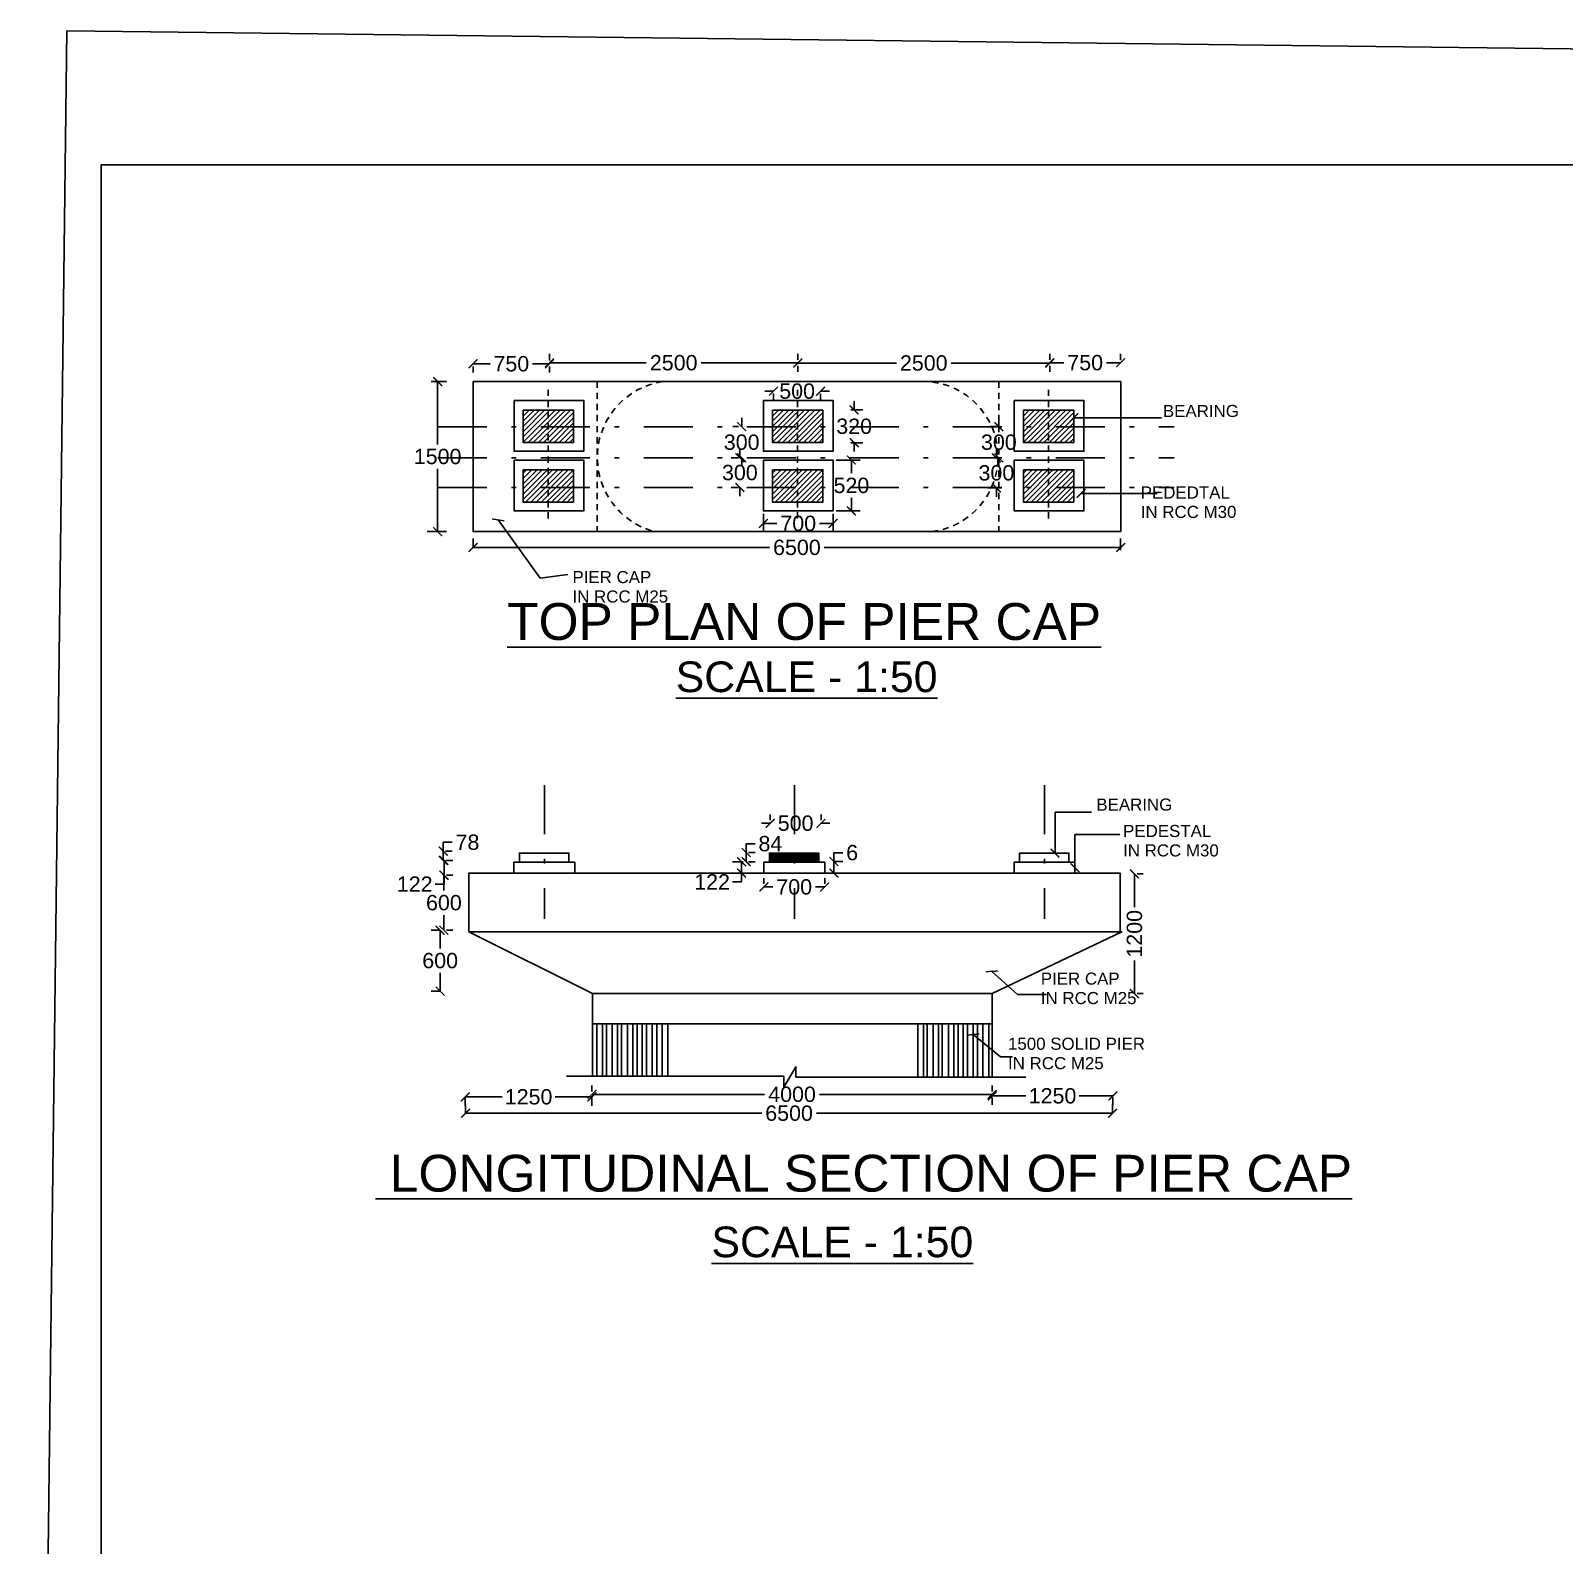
# Model space of a CAD drawing. Header units: inches. Extents: x 0 to 11487, y 0 to 10656.
# Drawn here: x 905.16 to 936.42, y 423.26 to 454.13 of the extents above; entities that cross this region are included whole.
import ezdxf

# ---------------------------------------------------------------- set-up
doc = ezdxf.new("R2010")
doc.units = ezdxf.units.IN
doc.header["$MEASUREMENT"] = 0
doc.linetypes.add('DASHDOT', pattern=[1, 0.5, -0.25, 0, -0.25])
doc.linetypes.add('HIDDEN', pattern=[9.525, 6.35, -3.175])
doc.layers.add('DRAWING', color=7, linetype='Continuous')
doc.styles.get("Standard").update_dxf_attribs({"font": 'ARIAL_1.TTF'})
doc.dimstyles.new('dig', dxfattribs={"dimtxt": 0.3125, "dimasz": 0.18, "dimexe": 0.18, "dimexo": 0.0625, "dimgap": 0.09, "dimtad": 0, "dimtih": 1, "dimtoh": 1, "dimdec": 4, "dimzin": 0, "dimdsep": 46, "dimtxsty": 'Standard', "dimblk": 'ARCHTICK', "dimcen": 0.09, "dimadec": 0, "dimazin": 0, "dimtfac": 1, "dimtdec": 4, "dimtofl": 0, "dimtmove": 0, "dimatfit": 3, "dimldrblk": 'ARCHTICK', "dimfxl": 0, "dimtolj": 1, "dimtzin": 0, "dimarcsym": 0})
picture_1 = doc.add_image_def('image2.jpg', size_in_pixel=(6804, 4550))
pattern_1 = [(45, (5.08356, 0), (-0.0530330086, 0.0530330086), [])]
pattern_2 = [(45, (10.19852, 0), (-0.0530330086, 0.0530330086), [])]

# ---------------------------------------------------------------- blocks, each defined once
blk = doc.blocks.new('_ArchTick')
at = {"color": 0, "linetype": 'ByBlock', "const_width": 0.15}
blk.add_lwpolyline([(-0.5, -0.5), (0.5, 0.5)], dxfattribs=at)
blk = doc.blocks.new('*D114')
at = {"layer": 'Defpoints', "color": 0, "ltscale": 0.02}
for p in [(914.177, 447.354), (915.735, 447.349), (915.735, 447.344)]:
    blk.add_point(p, dxfattribs=at)
at = {"layer": 'DRAWING', "color": 0, "lineweight": -2, "ltscale": 0.02}
for p, q in [((914.177, 447.344), (914.523, 447.344)), ((914.177, 447.291), (914.177, 447.164)), ((915.735, 447.344), (915.389, 447.344)), ((915.735, 447.287), (915.735, 447.164))]:
    blk.add_line(p, q, dxfattribs=at)
at = {"layer": 'DRAWING', "color": 0, "lineweight": -2, "ltscale": 0.02, "xscale": 0.18, "yscale": 0.18, "zscale": 0.18, "rotation": 180}
blk.add_blockref('_ArchTick', (914.177, 447.344), dxfattribs=at)
at = {"layer": 'DRAWING', "color": 0, "lineweight": -2, "ltscale": 0.02, "xscale": 0.18, "yscale": 0.18, "zscale": 0.18}
blk.add_blockref('_ArchTick', (915.735, 447.344), dxfattribs=at)
at = {"layer": 'DRAWING', "color": 0, "ltscale": 0.02, "insert": (914.956, 447.344), "char_height": 0.3125, "attachment_point": 5}
blk.add_mtext('\\A1;750', dxfattribs=at)
blk = doc.blocks.new('*D115')
at = {"layer": 'Defpoints', "color": 0, "ltscale": 0.02}
for p in [(915.735, 447.349), (920.797, 447.365), (920.797, 447.365)]:
    blk.add_point(p, dxfattribs=at)
at = {"layer": 'DRAWING', "color": 0, "lineweight": -2, "ltscale": 0.02}
for p, q in [((915.735, 447.412), (915.735, 447.545)), ((920.797, 447.428), (920.797, 447.545)), ((915.735, 447.365), (917.707, 447.365)), ((920.797, 447.365), (918.825, 447.365))]:
    blk.add_line(p, q, dxfattribs=at)
at = {"layer": 'DRAWING', "color": 0, "lineweight": -2, "ltscale": 0.02, "xscale": 0.18, "yscale": 0.18, "zscale": 0.18, "rotation": 180}
blk.add_blockref('_ArchTick', (915.735, 447.365), dxfattribs=at)
at = {"layer": 'DRAWING', "color": 0, "lineweight": -2, "ltscale": 0.02, "xscale": 0.18, "yscale": 0.18, "zscale": 0.18}
blk.add_blockref('_ArchTick', (920.797, 447.365), dxfattribs=at)
at = {"layer": 'DRAWING', "color": 0, "ltscale": 0.02, "insert": (918.266, 447.365), "char_height": 0.3125, "attachment_point": 5}
blk.add_mtext('\\A1;2500', dxfattribs=at)
blk = doc.blocks.new('*D116')
at = {"layer": 'Defpoints', "color": 0, "ltscale": 0.02}
for p in [(920.797, 447.365), (925.932, 447.365), (925.932, 447.359)]:
    blk.add_point(p, dxfattribs=at)
at = {"layer": 'DRAWING', "color": 0, "lineweight": -2, "ltscale": 0.02}
for p, q in [((920.797, 447.359), (922.806, 447.359)), ((920.797, 447.303), (920.797, 447.179)), ((925.932, 447.359), (923.923, 447.359)), ((925.932, 447.303), (925.932, 447.179))]:
    blk.add_line(p, q, dxfattribs=at)
at = {"layer": 'DRAWING', "color": 0, "lineweight": -2, "ltscale": 0.02, "xscale": 0.18, "yscale": 0.18, "zscale": 0.18, "rotation": 180}
blk.add_blockref('_ArchTick', (920.797, 447.359), dxfattribs=at)
at = {"layer": 'DRAWING', "color": 0, "lineweight": -2, "ltscale": 0.02, "xscale": 0.18, "yscale": 0.18, "zscale": 0.18}
blk.add_blockref('_ArchTick', (925.932, 447.359), dxfattribs=at)
at = {"layer": 'DRAWING', "color": 0, "ltscale": 0.02, "insert": (923.364, 447.359), "char_height": 0.3125, "attachment_point": 5}
blk.add_mtext('\\A1;2500', dxfattribs=at)
blk = doc.blocks.new('*D117')
at = {"layer": 'Defpoints', "color": 0, "ltscale": 0.02}
for p in [(925.932, 447.365), (927.378, 447.366), (927.378, 447.359)]:
    blk.add_point(p, dxfattribs=at)
at = {"layer": 'DRAWING', "color": 0, "lineweight": -2, "ltscale": 0.02}
for p, q in [((925.932, 447.428), (925.932, 447.546)), ((927.378, 447.421), (927.378, 447.546)), ((925.932, 447.366), (926.222, 447.366)), ((927.378, 447.366), (927.089, 447.366))]:
    blk.add_line(p, q, dxfattribs=at)
at = {"layer": 'DRAWING', "color": 0, "lineweight": -2, "ltscale": 0.02, "xscale": 0.18, "yscale": 0.18, "zscale": 0.18, "rotation": 180}
blk.add_blockref('_ArchTick', (925.932, 447.366), dxfattribs=at)
at = {"layer": 'DRAWING', "color": 0, "lineweight": -2, "ltscale": 0.02, "xscale": 0.18, "yscale": 0.18, "zscale": 0.18}
blk.add_blockref('_ArchTick', (927.378, 447.366), dxfattribs=at)
at = {"layer": 'DRAWING', "color": 0, "ltscale": 0.02, "insert": (926.655, 447.366), "char_height": 0.3125, "attachment_point": 5}
blk.add_mtext('\\A1;750', dxfattribs=at)
blk = doc.blocks.new('*D118')
at = {"layer": 'Defpoints', "color": 0, "ltscale": 0.02}
for p in [(920.301, 446.8), (921.262, 446.793), (921.262, 446.786)]:
    blk.add_point(p, dxfattribs=at)
at = {"layer": 'DRAWING', "color": 0, "lineweight": -2, "ltscale": 0.02}
for p, q in [((920.301, 446.786), (920.121, 446.786)), ((921.262, 446.786), (921.442, 446.786)), ((920.301, 446.737), (920.301, 446.606)), ((921.262, 446.731), (921.262, 446.606))]:
    blk.add_line(p, q, dxfattribs=at)
at = {"layer": 'DRAWING', "color": 0, "lineweight": -2, "ltscale": 0.02, "xscale": 0.18, "yscale": 0.18, "zscale": 0.18}
blk.add_blockref('_ArchTick', (920.301, 446.786), dxfattribs=at)
at = {"layer": 'DRAWING', "color": 0, "lineweight": -2, "ltscale": 0.02, "xscale": 0.18, "yscale": 0.18, "zscale": 0.18, "rotation": 180}
blk.add_blockref('_ArchTick', (921.262, 446.786), dxfattribs=at)
at = {"layer": 'DRAWING', "color": 0, "ltscale": 0.02, "insert": (920.782, 446.786), "char_height": 0.3125, "attachment_point": 5}
blk.add_mtext('\\A1;500', dxfattribs=at)
blk = doc.blocks.new('*D119')
at = {"layer": 'Defpoints', "color": 0, "ltscale": 0.02}
for p in [(921.811, 446.403), (921.811, 445.735), (921.945, 445.735)]:
    blk.add_point(p, dxfattribs=at)
at = {"layer": 'DRAWING', "color": 0, "lineweight": -2, "ltscale": 0.02}
for p, q in [((921.945, 446.403), (921.945, 446.583)), ((921.874, 446.403), (922.125, 446.403)), ((921.874, 445.735), (922.125, 445.735)), ((921.945, 445.735), (921.945, 445.555))]:
    blk.add_line(p, q, dxfattribs=at)
at = {"layer": 'DRAWING', "color": 0, "lineweight": -2, "ltscale": 0.02, "xscale": 0.18, "yscale": 0.18, "zscale": 0.18}
for p, rotation in [((921.945, 446.403), 270), ((921.945, 445.735), 90)]:
    blk.add_blockref('_ArchTick', p, dxfattribs=dict(at, rotation=rotation))
at = {"layer": 'DRAWING', "color": 0, "ltscale": 0.02, "insert": (921.945, 446.069), "char_height": 0.3125, "attachment_point": 5}
blk.add_mtext('\\A1;320', dxfattribs=at)
blk = doc.blocks.new('*D120')
at = {"layer": 'Defpoints', "color": 0, "ltscale": 0.02}
for p in [(919.652, 446.063), (919.652, 446.063), (919.652, 445.428)]:
    blk.add_point(p, dxfattribs=at)
at = {"layer": 'DRAWING', "color": 0, "lineweight": -2, "ltscale": 0.02}
for p, q in [((919.652, 446.063), (919.652, 446.243)), ((919.589, 446.063), (919.472, 446.063)), ((919.589, 445.428), (919.472, 445.428)), ((919.652, 445.428), (919.652, 445.248))]:
    blk.add_line(p, q, dxfattribs=at)
at = {"layer": 'DRAWING', "color": 0, "lineweight": -2, "ltscale": 0.02, "xscale": 0.18, "yscale": 0.18, "zscale": 0.18}
for p, rotation in [((919.652, 446.063), 270), ((919.652, 445.428), 90)]:
    blk.add_blockref('_ArchTick', p, dxfattribs=dict(at, rotation=rotation))
at = {"layer": 'DRAWING', "color": 0, "ltscale": 0.02, "insert": (919.652, 445.745), "char_height": 0.3125, "attachment_point": 5}
blk.add_mtext('\\A1;300', dxfattribs=at)
blk = doc.blocks.new('*D121')
at = {"layer": 'Defpoints', "color": 0, "ltscale": 0.02}
for p in [(919.652, 445.428), (919.615, 444.825), (919.652, 444.825)]:
    blk.add_point(p, dxfattribs=at)
at = {"layer": 'DRAWING', "color": 0, "lineweight": -2, "ltscale": 0.02}
for p, q in [((919.615, 445.428), (919.615, 445.608)), ((919.589, 445.428), (919.435, 445.428)), ((919.589, 444.825), (919.435, 444.825)), ((919.615, 444.825), (919.615, 444.645))]:
    blk.add_line(p, q, dxfattribs=at)
at = {"layer": 'DRAWING', "color": 0, "lineweight": -2, "ltscale": 0.02, "xscale": 0.18, "yscale": 0.18, "zscale": 0.18}
for p, rotation in [((919.615, 445.428), 270), ((919.615, 444.825), 90)]:
    blk.add_blockref('_ArchTick', p, dxfattribs=dict(at, rotation=rotation))
at = {"layer": 'DRAWING', "color": 0, "ltscale": 0.02, "insert": (919.615, 445.126), "char_height": 0.3125, "attachment_point": 5}
blk.add_mtext('\\A1;300', dxfattribs=at)
blk = doc.blocks.new('*D122')
at = {"layer": 'Defpoints', "color": 0, "ltscale": 0.02}
for p in [(920.095, 444.347), (921.515, 444.347), (921.515, 444.09)]:
    blk.add_point(p, dxfattribs=at)
at = {"layer": 'DRAWING', "color": 0, "lineweight": -2, "ltscale": 0.02}
for p, q in [((920.095, 444.285), (920.095, 443.91)), ((921.515, 444.285), (921.515, 443.91)), ((920.095, 444.09), (920.372, 444.09)), ((921.515, 444.09), (921.239, 444.09))]:
    blk.add_line(p, q, dxfattribs=at)
at = {"layer": 'DRAWING', "color": 0, "lineweight": -2, "ltscale": 0.02, "xscale": 0.18, "yscale": 0.18, "zscale": 0.18, "rotation": 180}
blk.add_blockref('_ArchTick', (920.095, 444.09), dxfattribs=at)
at = {"layer": 'DRAWING', "color": 0, "lineweight": -2, "ltscale": 0.02, "xscale": 0.18, "yscale": 0.18, "zscale": 0.18}
blk.add_blockref('_ArchTick', (921.515, 444.09), dxfattribs=at)
at = {"layer": 'DRAWING', "color": 0, "ltscale": 0.02, "insert": (920.805, 444.09), "char_height": 0.3125, "attachment_point": 5}
blk.add_mtext('\\A1;700', dxfattribs=at)
blk = doc.blocks.new('*D123')
at = {"layer": 'Defpoints', "color": 0, "ltscale": 0.02}
for p in [(921.515, 445.382), (921.889, 445.382), (921.515, 444.347)]:
    blk.add_point(p, dxfattribs=at)
at = {"layer": 'DRAWING', "color": 0, "lineweight": -2, "ltscale": 0.02}
for p, q in [((921.578, 445.382), (922.069, 445.382)), ((921.889, 445.382), (921.889, 445.114)), ((921.889, 444.347), (921.889, 444.615)), ((921.578, 444.347), (922.069, 444.347))]:
    blk.add_line(p, q, dxfattribs=at)
at = {"layer": 'DRAWING', "color": 0, "lineweight": -2, "ltscale": 0.02, "xscale": 0.18, "yscale": 0.18, "zscale": 0.18}
for p, rotation in [((921.889, 445.382), 90), ((921.889, 444.347), 270)]:
    blk.add_blockref('_ArchTick', p, dxfattribs=dict(at, rotation=rotation))
at = {"layer": 'DRAWING', "color": 0, "ltscale": 0.02, "insert": (921.889, 444.864), "char_height": 0.3125, "attachment_point": 5}
blk.add_mtext('\\A1;520', dxfattribs=at)
blk = doc.blocks.new('*D124')
at = {"layer": 'Defpoints', "color": 0, "ltscale": 0.02}
for p in [(924.845, 445.428), (924.962, 445.428), (925.01, 444.813)]:
    blk.add_point(p, dxfattribs=at)
at = {"layer": 'DRAWING', "color": 0, "lineweight": -2, "ltscale": 0.02}
for p, q in [((924.845, 445.428), (924.845, 445.608)), ((924.899, 445.428), (924.665, 445.428)), ((924.947, 444.813), (924.665, 444.813)), ((924.845, 444.813), (924.845, 444.633))]:
    blk.add_line(p, q, dxfattribs=at)
at = {"layer": 'DRAWING', "color": 0, "lineweight": -2, "ltscale": 0.02, "xscale": 0.18, "yscale": 0.18, "zscale": 0.18}
for p, rotation in [((924.845, 445.428), 270), ((924.845, 444.813), 90)]:
    blk.add_blockref('_ArchTick', p, dxfattribs=dict(at, rotation=rotation))
at = {"layer": 'DRAWING', "color": 0, "ltscale": 0.02, "insert": (924.845, 445.12), "char_height": 0.3125, "attachment_point": 5}
blk.add_mtext('\\A1;300', dxfattribs=at)
blk = doc.blocks.new('*D125')
at = {"layer": 'Defpoints', "color": 0, "ltscale": 0.02}
for p in [(924.895, 446.063), (924.962, 446.063), (924.962, 445.428)]:
    blk.add_point(p, dxfattribs=at)
at = {"layer": 'DRAWING', "color": 0, "lineweight": -2, "ltscale": 0.02}
for p, q in [((924.895, 446.063), (924.895, 446.243)), ((924.899, 446.063), (924.715, 446.063)), ((924.899, 445.428), (924.715, 445.428)), ((924.895, 445.428), (924.895, 445.248))]:
    blk.add_line(p, q, dxfattribs=at)
at = {"layer": 'DRAWING', "color": 0, "lineweight": -2, "ltscale": 0.02, "xscale": 0.18, "yscale": 0.18, "zscale": 0.18}
for p, rotation in [((924.895, 446.063), 270), ((924.895, 445.428), 90)]:
    blk.add_blockref('_ArchTick', p, dxfattribs=dict(at, rotation=rotation))
at = {"layer": 'DRAWING', "color": 0, "ltscale": 0.02, "insert": (924.895, 445.745), "char_height": 0.3125, "attachment_point": 5}
blk.add_mtext('\\A1;300', dxfattribs=at)
blk = doc.blocks.new('*D126')
at = {"layer": 'Defpoints', "color": 0, "ltscale": 0.02}
for p in [(913.263, 446.983), (913.178, 443.923), (913.454, 443.923)]:
    blk.add_point(p, dxfattribs=at)
at = {"layer": 'DRAWING', "color": 0, "lineweight": -2, "ltscale": 0.02}
for p, q in [((913.325, 446.983), (913.634, 446.983)), ((913.454, 446.983), (913.454, 445.702)), ((913.454, 443.923), (913.454, 445.203)), ((913.24, 443.923), (913.634, 443.923))]:
    blk.add_line(p, q, dxfattribs=at)
at = {"layer": 'DRAWING', "color": 0, "lineweight": -2, "ltscale": 0.02, "xscale": 0.18, "yscale": 0.18, "zscale": 0.18}
for p, rotation in [((913.454, 446.983), 90), ((913.454, 443.923), 270)]:
    blk.add_blockref('_ArchTick', p, dxfattribs=dict(at, rotation=rotation))
at = {"layer": 'DRAWING', "color": 0, "ltscale": 0.02, "insert": (913.454, 445.453), "char_height": 0.3125, "attachment_point": 5}
blk.add_mtext('\\A1;1500', dxfattribs=at)
blk = doc.blocks.new('*D127')
at = {"layer": 'Defpoints', "color": 0, "ltscale": 0.02}
for p in [(914.177, 443.533), (927.378, 443.601), (927.378, 443.482)]:
    blk.add_point(p, dxfattribs=at)
at = {"layer": 'DRAWING', "color": 0, "lineweight": -2, "ltscale": 0.02}
for p, q in [((914.177, 443.596), (914.177, 443.781)), ((927.378, 443.545), (927.378, 443.781)), ((914.177, 443.601), (920.221, 443.601)), ((927.378, 443.601), (921.335, 443.601))]:
    blk.add_line(p, q, dxfattribs=at)
at = {"layer": 'DRAWING', "color": 0, "lineweight": -2, "ltscale": 0.02, "xscale": 0.18, "yscale": 0.18, "zscale": 0.18, "rotation": 180}
blk.add_blockref('_ArchTick', (914.177, 443.601), dxfattribs=at)
at = {"layer": 'DRAWING', "color": 0, "lineweight": -2, "ltscale": 0.02, "xscale": 0.18, "yscale": 0.18, "zscale": 0.18}
blk.add_blockref('_ArchTick', (927.378, 443.601), dxfattribs=at)
at = {"layer": 'DRAWING', "color": 0, "ltscale": 0.02, "insert": (920.778, 443.601), "char_height": 0.3125, "attachment_point": 5}
blk.add_mtext('\\A1;6500', dxfattribs=at)
blk = doc.blocks.new('*D179')
at = {"layer": 'Defpoints', "color": 0, "ltscale": 0.02}
for p in [(920.233, 437.979), (921.271, 437.979), (921.271, 437.979)]:
    blk.add_point(p, dxfattribs=at)
at = {"layer": 'DRAWING', "color": 0, "lineweight": -2, "ltscale": 0.02}
for p, q in [((920.233, 438.041), (920.233, 438.159)), ((921.271, 438.041), (921.271, 438.159)), ((920.233, 437.979), (920.053, 437.979)), ((921.271, 437.979), (921.451, 437.979))]:
    blk.add_line(p, q, dxfattribs=at)
at = {"layer": 'DRAWING', "color": 0, "lineweight": -2, "ltscale": 0.02, "xscale": 0.18, "yscale": 0.18, "zscale": 0.18}
blk.add_blockref('_ArchTick', (920.233, 437.979), dxfattribs=at)
at = {"layer": 'DRAWING', "color": 0, "lineweight": -2, "ltscale": 0.02, "xscale": 0.18, "yscale": 0.18, "zscale": 0.18, "rotation": 180}
blk.add_blockref('_ArchTick', (921.271, 437.979), dxfattribs=at)
at = {"layer": 'DRAWING', "color": 0, "ltscale": 0.02, "insert": (920.752, 437.979), "char_height": 0.3125, "attachment_point": 5}
blk.add_mtext('\\A1;500', dxfattribs=at)
blk = doc.blocks.new('*D180')
at = {"layer": 'Defpoints', "color": 0, "ltscale": 0.02}
for p in [(921.466, 437.199), (921.531, 437.199), (921.466, 436.965)]:
    blk.add_point(p, dxfattribs=at)
at = {"layer": 'DRAWING', "color": 0, "lineweight": -2, "ltscale": 0.02}
for p, q in [((921.528, 437.199), (921.711, 437.199)), ((921.531, 437.199), (921.531, 437.379)), ((921.531, 437.379), (921.711, 437.379)), ((921.531, 436.965), (921.531, 437.199)), ((921.528, 436.965), (921.711, 436.965))]:
    blk.add_line(p, q, dxfattribs=at)
at = {"layer": 'DRAWING', "color": 0, "lineweight": -2, "ltscale": 0.02, "xscale": 0.18, "yscale": 0.18, "zscale": 0.18}
for p, rotation in [((921.531, 437.199), 90), ((921.531, 436.965), 270)]:
    blk.add_blockref('_ArchTick', p, dxfattribs=dict(at, rotation=rotation))
at = {"layer": 'DRAWING', "color": 0, "ltscale": 0.02, "insert": (921.904, 437.379), "char_height": 0.3125, "attachment_point": 5}
blk.add_mtext('\\A1;6', dxfattribs=at)
blk = doc.blocks.new('*D181')
at = {"layer": 'Defpoints', "color": 0, "ltscale": 0.02}
for p in [(919.728, 437.382), (919.728, 437.195), (919.744, 437.382)]:
    blk.add_point(p, dxfattribs=at)
at = {"layer": 'DRAWING', "color": 0, "lineweight": -2, "ltscale": 0.02}
for p, q in [((919.744, 437.382), (919.744, 437.562)), ((919.744, 437.562), (919.924, 437.562)), ((919.744, 437.195), (919.744, 437.382)), ((919.791, 437.382), (919.924, 437.382)), ((919.791, 437.195), (919.924, 437.195))]:
    blk.add_line(p, q, dxfattribs=at)
at = {"layer": 'DRAWING', "color": 0, "lineweight": -2, "ltscale": 0.02, "xscale": 0.18, "yscale": 0.18, "zscale": 0.18}
for p, rotation in [((919.744, 437.382), 90), ((919.744, 437.195), 270)]:
    blk.add_blockref('_ArchTick', p, dxfattribs=dict(at, rotation=rotation))
at = {"layer": 'DRAWING', "color": 0, "ltscale": 0.02, "insert": (920.237, 437.562), "char_height": 0.3125, "attachment_point": 5}
blk.add_mtext('\\A1;84', dxfattribs=at)
blk = doc.blocks.new('*D182')
at = {"layer": 'Defpoints', "color": 0, "ltscale": 0.02}
for p in [(919.744, 437.195), (919.648, 436.965), (919.744, 436.965)]:
    blk.add_point(p, dxfattribs=at)
at = {"layer": 'DRAWING', "color": 0, "lineweight": -2, "ltscale": 0.02}
for p, q in [((919.681, 437.195), (919.468, 437.195)), ((919.648, 437.195), (919.648, 436.965)), ((919.681, 436.965), (919.468, 436.965)), ((919.648, 436.785), (919.468, 436.785)), ((919.648, 436.965), (919.648, 436.785))]:
    blk.add_line(p, q, dxfattribs=at)
at = {"layer": 'DRAWING', "color": 0, "lineweight": -2, "ltscale": 0.02, "xscale": 0.18, "yscale": 0.18, "zscale": 0.18}
for p, rotation in [((919.648, 437.195), 90), ((919.648, 436.965), 270)]:
    blk.add_blockref('_ArchTick', p, dxfattribs=dict(at, rotation=rotation))
at = {"layer": 'DRAWING', "color": 0, "ltscale": 0.02, "insert": (919.049, 436.785), "char_height": 0.3125, "attachment_point": 5}
blk.add_mtext('\\A1;122', dxfattribs=at)
blk = doc.blocks.new('*D183')
at = {"layer": 'Defpoints', "color": 0, "ltscale": 0.02}
for p in [(920.103, 436.681), (921.344, 436.681), (921.344, 436.681)]:
    blk.add_point(p, dxfattribs=at)
at = {"layer": 'DRAWING', "color": 0, "lineweight": -2, "ltscale": 0.02}
for p, q in [((920.103, 436.744), (920.103, 436.861)), ((921.344, 436.744), (921.344, 436.861)), ((920.103, 436.681), (920.29, 436.681)), ((921.344, 436.681), (921.157, 436.681))]:
    blk.add_line(p, q, dxfattribs=at)
at = {"layer": 'DRAWING', "color": 0, "lineweight": -2, "ltscale": 0.02, "xscale": 0.18, "yscale": 0.18, "zscale": 0.18, "rotation": 180}
blk.add_blockref('_ArchTick', (920.103, 436.681), dxfattribs=at)
at = {"layer": 'DRAWING', "color": 0, "lineweight": -2, "ltscale": 0.02, "xscale": 0.18, "yscale": 0.18, "zscale": 0.18}
blk.add_blockref('_ArchTick', (921.344, 436.681), dxfattribs=at)
at = {"layer": 'DRAWING', "color": 0, "ltscale": 0.02, "insert": (920.723, 436.681), "char_height": 0.3125, "attachment_point": 5}
blk.add_mtext('\\A1;700', dxfattribs=at)
blk = doc.blocks.new('*D184')
at = {"layer": 'Defpoints', "color": 0, "ltscale": 0.02}
for p in [(913.55, 437.411), (913.569, 437.411), (913.55, 437.222)]:
    blk.add_point(p, dxfattribs=at)
at = {"layer": 'DRAWING', "color": 0, "lineweight": -2, "ltscale": 0.02}
for p, q in [((913.569, 437.411), (913.569, 437.591)), ((913.569, 437.591), (913.749, 437.591)), ((913.569, 437.222), (913.569, 437.411)), ((913.613, 437.411), (913.749, 437.411)), ((913.613, 437.222), (913.749, 437.222))]:
    blk.add_line(p, q, dxfattribs=at)
at = {"layer": 'DRAWING', "color": 0, "lineweight": -2, "ltscale": 0.02, "xscale": 0.18, "yscale": 0.18, "zscale": 0.18}
for p, rotation in [((913.569, 437.411), 90), ((913.569, 437.222), 270)]:
    blk.add_blockref('_ArchTick', p, dxfattribs=dict(at, rotation=rotation))
at = {"layer": 'DRAWING', "color": 0, "ltscale": 0.02, "insert": (914.062, 437.591), "char_height": 0.3125, "attachment_point": 5}
blk.add_mtext('\\A1;78', dxfattribs=at)
blk = doc.blocks.new('*D185')
at = {"layer": 'Defpoints', "color": 0, "ltscale": 0.02}
for p in [(913.569, 437.222), (913.569, 436.919), (913.584, 436.919)]:
    blk.add_point(p, dxfattribs=at)
at = {"layer": 'DRAWING', "color": 0, "lineweight": -2, "ltscale": 0.02}
for p, q in [((913.584, 437.222), (913.584, 436.919)), ((913.632, 437.222), (913.764, 437.222)), ((913.584, 436.919), (913.584, 436.739)), ((913.632, 436.919), (913.764, 436.919)), ((913.584, 436.739), (913.404, 436.739))]:
    blk.add_line(p, q, dxfattribs=at)
at = {"layer": 'DRAWING', "color": 0, "lineweight": -2, "ltscale": 0.02, "xscale": 0.18, "yscale": 0.18, "zscale": 0.18}
for p, rotation in [((913.584, 437.222), 90), ((913.584, 436.919), 270)]:
    blk.add_blockref('_ArchTick', p, dxfattribs=dict(at, rotation=rotation))
at = {"layer": 'DRAWING', "color": 0, "ltscale": 0.02, "insert": (912.986, 436.739), "char_height": 0.3125, "attachment_point": 5}
blk.add_mtext('\\A1;122', dxfattribs=at)
blk = doc.blocks.new('*D186')
at = {"layer": 'Defpoints', "color": 0, "ltscale": 0.02}
for p in [(913.569, 436.919), (913.569, 435.798), (913.581, 435.798)]:
    blk.add_point(p, dxfattribs=at)
at = {"layer": 'DRAWING', "color": 0, "lineweight": -2, "ltscale": 0.02}
for p, q in [((913.581, 436.919), (913.581, 436.608)), ((913.632, 436.919), (913.761, 436.919)), ((913.581, 435.798), (913.581, 436.109)), ((913.632, 435.798), (913.761, 435.798))]:
    blk.add_line(p, q, dxfattribs=at)
at = {"layer": 'DRAWING', "color": 0, "lineweight": -2, "ltscale": 0.02, "xscale": 0.18, "yscale": 0.18, "zscale": 0.18}
for p, rotation in [((913.581, 436.919), 90), ((913.581, 435.798), 270)]:
    blk.add_blockref('_ArchTick', p, dxfattribs=dict(at, rotation=rotation))
at = {"layer": 'DRAWING', "color": 0, "ltscale": 0.02, "insert": (913.581, 436.359), "char_height": 0.3125, "attachment_point": 5}
blk.add_mtext('\\A1;600', dxfattribs=at)
blk = doc.blocks.new('*D187')
at = {"layer": 'Defpoints', "color": 0, "ltscale": 0.02}
for p in [(913.569, 435.798), (913.505, 434.558), (913.569, 434.558)]:
    blk.add_point(p, dxfattribs=at)
at = {"layer": 'DRAWING', "color": 0, "lineweight": -2, "ltscale": 0.02}
for p, q in [((913.507, 435.798), (913.325, 435.798)), ((913.505, 435.798), (913.505, 435.427)), ((913.505, 434.558), (913.505, 434.928)), ((913.507, 434.558), (913.325, 434.558))]:
    blk.add_line(p, q, dxfattribs=at)
at = {"layer": 'DRAWING', "color": 0, "lineweight": -2, "ltscale": 0.02, "xscale": 0.18, "yscale": 0.18, "zscale": 0.18}
for p, rotation in [((913.505, 435.798), 90), ((913.505, 434.558), 270)]:
    blk.add_blockref('_ArchTick', p, dxfattribs=dict(at, rotation=rotation))
at = {"layer": 'DRAWING', "color": 0, "ltscale": 0.02, "insert": (913.505, 435.178), "char_height": 0.3125, "attachment_point": 5}
blk.add_mtext('\\A1;600', dxfattribs=at)
blk = doc.blocks.new('*D188')
at = {"layer": 'Defpoints', "color": 0, "ltscale": 0.02}
for p in [(914.016, 432.449), (914.016, 432.402), (916.599, 432.449)]:
    blk.add_point(p, dxfattribs=at)
at = {"layer": 'DRAWING', "color": 0, "lineweight": -2, "ltscale": 0.02}
for p, q in [((914.016, 432.402), (914.766, 432.402)), ((916.599, 432.402), (915.849, 432.402)), ((914.016, 432.387), (914.016, 432.222)), ((916.599, 432.387), (916.599, 432.222))]:
    blk.add_line(p, q, dxfattribs=at)
at = {"layer": 'DRAWING', "color": 0, "lineweight": -2, "ltscale": 0.02, "xscale": 0.18, "yscale": 0.18, "zscale": 0.18, "rotation": 180}
blk.add_blockref('_ArchTick', (914.016, 432.402), dxfattribs=at)
at = {"layer": 'DRAWING', "color": 0, "lineweight": -2, "ltscale": 0.02, "xscale": 0.18, "yscale": 0.18, "zscale": 0.18}
blk.add_blockref('_ArchTick', (916.599, 432.402), dxfattribs=at)
at = {"layer": 'DRAWING', "color": 0, "ltscale": 0.02, "insert": (915.308, 432.402), "char_height": 0.3125, "attachment_point": 5}
blk.add_mtext('\\A1;1250', dxfattribs=at)
blk = doc.blocks.new('*D189')
at = {"layer": 'Defpoints', "color": 0, "ltscale": 0.02}
for p in [(916.599, 432.449), (924.759, 432.453), (924.759, 432.449)]:
    blk.add_point(p, dxfattribs=at)
at = {"layer": 'DRAWING', "color": 0, "lineweight": -2, "ltscale": 0.02}
for p, q in [((916.599, 432.512), (916.599, 432.633)), ((916.599, 432.453), (920.117, 432.453)), ((924.759, 432.453), (921.241, 432.453)), ((924.759, 432.512), (924.759, 432.633))]:
    blk.add_line(p, q, dxfattribs=at)
at = {"layer": 'DRAWING', "color": 0, "lineweight": -2, "ltscale": 0.02, "xscale": 0.18, "yscale": 0.18, "zscale": 0.18, "rotation": 180}
blk.add_blockref('_ArchTick', (916.599, 432.453), dxfattribs=at)
at = {"layer": 'DRAWING', "color": 0, "lineweight": -2, "ltscale": 0.02, "xscale": 0.18, "yscale": 0.18, "zscale": 0.18}
blk.add_blockref('_ArchTick', (924.759, 432.453), dxfattribs=at)
at = {"layer": 'DRAWING', "color": 0, "ltscale": 0.02, "insert": (920.679, 432.453), "char_height": 0.3125, "attachment_point": 5}
blk.add_mtext('\\A1;4000', dxfattribs=at)
blk = doc.blocks.new('*D190')
at = {"layer": 'Defpoints', "color": 0, "ltscale": 0.02}
for p in [(914.022, 432.008), (927.214, 432.068), (927.214, 432.008)]:
    blk.add_point(p, dxfattribs=at)
at = {"layer": 'DRAWING', "color": 0, "lineweight": -2, "ltscale": 0.02}
for p, q in [((914.022, 432.07), (914.022, 432.248)), ((927.214, 432.07), (927.214, 432.248)), ((914.022, 432.068), (920.061, 432.068)), ((927.214, 432.068), (921.175, 432.068))]:
    blk.add_line(p, q, dxfattribs=at)
at = {"layer": 'DRAWING', "color": 0, "lineweight": -2, "ltscale": 0.02, "xscale": 0.18, "yscale": 0.18, "zscale": 0.18, "rotation": 180}
blk.add_blockref('_ArchTick', (914.022, 432.068), dxfattribs=at)
at = {"layer": 'DRAWING', "color": 0, "lineweight": -2, "ltscale": 0.02, "xscale": 0.18, "yscale": 0.18, "zscale": 0.18}
blk.add_blockref('_ArchTick', (927.214, 432.068), dxfattribs=at)
at = {"layer": 'DRAWING', "color": 0, "ltscale": 0.02, "insert": (920.618, 432.068), "char_height": 0.3125, "attachment_point": 5}
blk.add_mtext('\\A1;6500', dxfattribs=at)
blk = doc.blocks.new('*D191')
at = {"layer": 'Defpoints', "color": 0, "ltscale": 0.02}
for p in [(924.759, 432.449), (927.22, 432.449), (927.22, 432.422)]:
    blk.add_point(p, dxfattribs=at)
at = {"layer": 'DRAWING', "color": 0, "lineweight": -2, "ltscale": 0.02}
for p, q in [((924.759, 432.422), (925.448, 432.422)), ((927.22, 432.422), (926.531, 432.422)), ((924.759, 432.387), (924.759, 432.242)), ((927.22, 432.387), (927.22, 432.242))]:
    blk.add_line(p, q, dxfattribs=at)
at = {"layer": 'DRAWING', "color": 0, "lineweight": -2, "ltscale": 0.02, "xscale": 0.18, "yscale": 0.18, "zscale": 0.18, "rotation": 180}
blk.add_blockref('_ArchTick', (924.759, 432.422), dxfattribs=at)
at = {"layer": 'DRAWING', "color": 0, "lineweight": -2, "ltscale": 0.02, "xscale": 0.18, "yscale": 0.18, "zscale": 0.18}
blk.add_blockref('_ArchTick', (927.22, 432.422), dxfattribs=at)
at = {"layer": 'DRAWING', "color": 0, "ltscale": 0.02, "insert": (925.989, 432.422), "char_height": 0.3125, "attachment_point": 5}
blk.add_mtext('\\A1;1250', dxfattribs=at)
blk = doc.blocks.new('*D192')
at = {"layer": 'Defpoints', "color": 0, "ltscale": 0.02}
for p in [(927.654, 436.946), (927.66, 436.946), (927.654, 434.506)]:
    blk.add_point(p, dxfattribs=at)
at = {"layer": 'DRAWING', "color": 0, "lineweight": -2, "ltscale": 0.02}
for p, q in [((927.66, 436.946), (927.66, 436.267)), ((927.717, 436.946), (927.84, 436.946)), ((927.66, 434.506), (927.66, 435.184)), ((927.717, 434.506), (927.84, 434.506))]:
    blk.add_line(p, q, dxfattribs=at)
at = {"layer": 'DRAWING', "color": 0, "lineweight": -2, "ltscale": 0.02, "xscale": 0.18, "yscale": 0.18, "zscale": 0.18}
for p, rotation in [((927.66, 436.946), 90), ((927.66, 434.506), 270)]:
    blk.add_blockref('_ArchTick', p, dxfattribs=dict(at, rotation=rotation))
at = {"layer": 'DRAWING', "color": 0, "ltscale": 0.02, "insert": (927.66, 435.726), "char_height": 0.3125, "attachment_point": 5, "rotation": 90}
blk.add_mtext('\\A1;1200', dxfattribs=at)

msp = doc.modelspace()

# ---------------------------------------------------------------- hatches: boundary and pattern name
at = {"layer": 'DRAWING', "ltscale": 0.02}
h = msp.add_hatch(dxfattribs=at)
h.set_pattern_fill('ANSI31', color=256, scale=0.6, style=0)
h.paths.add_polyline_path([(915.70824, 446.39912), (915.19654, 446.39912), (915.19654, 446.06277), (915.70824, 446.06277)])
h.paths.add_polyline_path([(916.22291, 446.39912), (915.70824, 446.39912), (915.70824, 446.06277), (916.22291, 446.06277)])
h.paths.add_polyline_path([(915.70824, 446.06277), (915.19654, 446.06277), (915.19654, 445.74251), (915.70824, 445.74251)])
h.paths.add_polyline_path([(916.22291, 446.06277), (915.70824, 446.06277), (915.70824, 445.74251), (916.22291, 445.74251)])
h = msp.add_hatch(dxfattribs=at)
h.set_pattern_fill('ANSI31', color=256, scale=0.6, style=0)
h.set_pattern_definition(pattern_1)
h.paths.add_polyline_path([(920.7918, 446.39912), (920.2801, 446.39912), (920.2801, 446.06277), (920.7918, 446.06277)])
h.paths.add_polyline_path([(921.30647, 446.39912), (920.7918, 446.39912), (920.7918, 446.06277), (921.30647, 446.06277)])
h.paths.add_polyline_path([(920.7918, 446.06277), (920.2801, 446.06277), (920.2801, 445.74251), (920.7918, 445.74251)])
h.paths.add_polyline_path([(921.30647, 446.06277), (920.7918, 446.06277), (920.7918, 445.74251), (921.30647, 445.74251)])
h = msp.add_hatch(dxfattribs=at)
h.set_pattern_fill('ANSI31', color=256, scale=0.6, style=0)
h.set_pattern_definition(pattern_2)
h.paths.add_polyline_path([(925.90676, 446.39912), (925.39507, 446.39912), (925.39507, 446.06277), (925.90676, 446.06277)])
h.paths.add_polyline_path([(926.42144, 446.39912), (925.90676, 446.39912), (925.90676, 446.06277), (926.42144, 446.06277)])
h.paths.add_polyline_path([(925.90676, 446.06277), (925.39507, 446.06277), (925.39507, 445.74251), (925.90676, 445.74251)])
h.paths.add_polyline_path([(926.42144, 446.06277), (925.90676, 446.06277), (925.90676, 445.74251), (926.42144, 445.74251)])
h = msp.add_hatch(dxfattribs=at)
h.set_pattern_fill('ANSI31', color=256, scale=0.6, style=0)
h.paths.add_polyline_path([(915.70824, 445.18336), (915.19654, 445.18336), (915.19654, 444.8247), (915.70824, 444.8247)])
h.paths.add_polyline_path([(915.70824, 444.8247), (915.19654, 444.8247), (915.19654, 444.52675), (915.70824, 444.52675)])
h.paths.add_polyline_path([(916.22291, 445.18336), (915.70824, 445.18336), (915.70824, 444.8247), (916.22291, 444.8247)])
h.paths.add_polyline_path([(916.22291, 444.8247), (915.70824, 444.8247), (915.70824, 444.52675), (916.22291, 444.52675)])
h = msp.add_hatch(dxfattribs=at)
h.set_pattern_fill('ANSI31', color=256, scale=0.6, style=0)
h.set_pattern_definition(pattern_1)
h.paths.add_polyline_path([(920.7918, 445.18336), (920.2801, 445.18336), (920.2801, 444.8247), (920.7918, 444.8247)])
h.paths.add_polyline_path([(920.7918, 444.8247), (920.2801, 444.8247), (920.2801, 444.52675), (920.7918, 444.52675)])
h.paths.add_polyline_path([(921.30647, 445.18336), (920.7918, 445.18336), (920.7918, 444.8247), (921.30647, 444.8247)])
h.paths.add_polyline_path([(921.30647, 444.8247), (920.7918, 444.8247), (920.7918, 444.52675), (921.30647, 444.52675)])
h = msp.add_hatch(dxfattribs=at)
h.set_pattern_fill('ANSI31', color=256, scale=0.6, style=0)
h.set_pattern_definition(pattern_2)
h.paths.add_polyline_path([(925.90676, 445.18336), (925.39507, 445.18336), (925.39507, 444.8247), (925.90676, 444.8247)])
h.paths.add_polyline_path([(925.90676, 444.8247), (925.39507, 444.8247), (925.39507, 444.52675), (925.90676, 444.52675)])
h.paths.add_polyline_path([(926.42144, 445.18336), (925.90676, 445.18336), (925.90676, 444.8247), (926.42144, 444.8247)])
h.paths.add_polyline_path([(926.42144, 444.8247), (925.90676, 444.8247), (925.90676, 444.52675), (926.42144, 444.52675)])

# ---------------------------------------------------------------- linework, layer by layer
for points in [[(906.59381, 451.40046), (993.78277, 451.40046), (993.78277, 394.86235), (906.59381, 394.86235)], [(914.17685, 446.98272), (927.37849, 446.98272), (927.37849, 443.92293), (914.17685, 443.92293)], [(915.01183, 446.59758), (916.43158, 446.59758), (916.43158, 445.56288), (915.01183, 445.56288)], [(920.09539, 446.59758), (921.51514, 446.59758), (921.51514, 445.56288), (920.09539, 445.56288)], [(925.21035, 446.59758), (926.6301, 446.59758), (926.6301, 445.56288), (925.21035, 445.56288)], [(915.19654, 446.39912), (916.22291, 446.39912), (916.22291, 445.74251), (915.19654, 445.74251)], [(920.2801, 446.39912), (921.30647, 446.39912), (921.30647, 445.74251), (920.2801, 445.74251)], [(925.39507, 446.39912), (926.42144, 446.39912), (926.42144, 445.74251), (925.39507, 445.74251)], [(915.01183, 445.38182), (916.43158, 445.38182), (916.43158, 444.34712), (915.01183, 444.34712)], [(920.09539, 445.38182), (921.51514, 445.38182), (921.51514, 444.34712), (920.09539, 444.34712)], [(925.21035, 445.38182), (926.6301, 445.38182), (926.6301, 444.34712), (925.21035, 444.34712)], [(915.19654, 445.18336), (916.22291, 445.18336), (916.22291, 444.52675), (915.19654, 444.52675)], [(920.2801, 445.18336), (921.30647, 445.18336), (921.30647, 444.52675), (920.2801, 444.52675)], [(925.39507, 445.18336), (926.42144, 445.18336), (926.42144, 444.52675), (925.39507, 444.52675)], [(915.00891, 436.96504), (916.25045, 436.96504), (916.25045, 437.18362), (915.00891, 437.18362)], [(915.12248, 437.18362), (916.12871, 437.18362), (916.12871, 437.37007), (915.12248, 437.37007)], [(920.10265, 436.96504), (921.34419, 436.96504), (921.34419, 437.18362), (920.10265, 437.18362)], [(920.21623, 437.18362), (921.22245, 437.18362), (921.22245, 437.37007), (920.21623, 437.37007)], [(925.20362, 436.96504), (926.44517, 436.96504), (926.44517, 437.18362), (925.20362, 437.18362)], [(925.3172, 437.18362), (926.32342, 437.18362), (926.32342, 437.37007), (925.3172, 437.37007)], [(914.09004, 435.76507), (927.36491, 435.76507), (927.36491, 436.96504), (914.09004, 436.96504)], [(914.09004, 435.76507), (927.40382, 435.76507), (924.75672, 434.51033), (916.60817, 434.51033)]]:
    msp.add_lwpolyline(points, close=True, dxfattribs=at)
at = {"layer": 'DRAWING', "linetype": 'HIDDEN', "ltscale": 0.02}
for points in [[(915.70824, 446.8153), (915.70824, 444.1164)], [(916.70895, 446.98272), (916.70895, 443.92293)], [(920.7918, 446.8153), (920.7918, 444.1164)], [(924.89463, 446.98272), (924.89463, 443.92293)], [(925.90676, 446.8153), (925.90676, 444.1164)]]:
    msp.add_lwpolyline(points, dxfattribs=at)
at = {"layer": 'DRAWING', "linetype": 'DASHDOT', "ltscale": 2}
for points in [[(913.45622, 446.06277), (928.47109, 446.06277)], [(913.45622, 445.42804), (928.47109, 445.42804)], [(913.45622, 444.8247), (928.47109, 444.8247)], [(915.63374, 438.75636), (915.63374, 436.03241)], [(920.72748, 438.75636), (920.72748, 436.03241)], [(925.82845, 438.75636), (925.82845, 436.03241)]]:
    msp.add_lwpolyline(points, dxfattribs=at)
at = {"layer": 'DRAWING', "ltscale": 0.02}
for points in [[(920.21623, 437.34955), (921.22245, 437.34955)], [(920.21623, 437.33305), (921.22245, 437.33305)], [(920.21623, 437.30191), (921.22245, 437.30191)], [(920.21623, 437.27684), (921.22245, 437.27684)], [(920.21623, 437.23842), (921.22245, 437.23842)], [(920.21623, 437.23842), (921.22245, 437.23842)], [(920.21623, 437.20664), (921.22245, 437.20664)], [(916.60817, 432.82336), (916.60817, 434.51033), (924.75672, 434.51033), (924.75672, 432.80527)], [(924.75672, 433.88806), (916.60817, 433.88806)], [(916.7005, 433.88806), (916.7005, 432.82336)], [(916.81364, 433.88806), (916.81364, 432.82336)], [(916.89327, 433.88806), (916.89327, 432.82336)], [(917.01054, 433.88806), (917.01054, 432.82336)], [(917.11948, 433.88806), (917.11948, 432.82336)], [(917.19912, 433.88806), (917.19912, 432.82336)], [(917.32478, 433.88806), (917.32478, 432.82336)], [(917.43372, 433.88806), (917.43372, 432.82336)], [(917.52169, 433.88806), (917.52169, 432.82336)], [(917.62643, 433.88806), (917.62643, 432.82336)], [(917.7144, 433.88806), (917.7144, 432.82336)], [(917.82753, 433.88806), (917.82753, 432.82336)], [(917.9197, 433.88806), (917.9197, 432.82336)], [(918.02864, 433.88806), (918.02864, 432.82336)], [(918.14596, 433.88806), (918.14596, 432.82336)], [(923.24277, 433.88806), (923.24277, 432.82336)], [(923.3559, 433.88806), (923.3559, 432.82336)], [(923.43554, 433.88806), (923.43554, 432.82336)], [(923.55281, 433.88806), (923.55281, 432.82336)], [(923.66175, 433.88806), (923.66175, 432.82336)], [(923.74138, 433.88806), (923.74138, 432.82336)], [(923.86705, 433.88806), (923.86705, 432.82336)], [(923.97598, 433.88806), (923.97598, 432.82336)], [(924.06395, 433.88806), (924.06395, 432.82336)], [(924.1687, 433.88806), (924.1687, 432.82336)], [(924.25667, 433.88806), (924.25667, 432.82336)], [(924.3698, 433.88806), (924.3698, 432.82336)], [(924.46196, 433.88806), (924.46196, 432.82336)], [(924.5709, 433.88806), (924.5709, 432.82336)], [(924.68823, 433.88806), (924.68823, 432.82336)], [(916.08335, 432.82336), (920.51084, 432.82336), (920.51084, 432.59962), (920.75907, 433.01698), (920.75907, 432.80527), (925.44716, 432.80527)]]:
    msp.add_lwpolyline(points, dxfattribs=at)
at = {"layer": 'DRAWING', "linetype": 'HIDDEN', "ltscale": 0.02}
for centre, radius, start, end in [((918.27295, 445.43579), 1.5641, 98.497746, 255.293459), ((923.33997, 445.44884), 1.53746, 277.028074, 86.089963)]:
    msp.add_arc(centre, radius, start, end, dxfattribs=at)

# ---------------------------------------------------------------- texts
at = {"layer": 'DRAWING', "ltscale": 0.02}
for s, height, p in [('BEARING', 0.246376, (928.23963, 446.25971)), ('PEDEDTAL', 0.246376, (927.78726, 444.5981)), ('IN RCC M30', 0.246376, (927.78726, 444.20232)), ('PIER CAP ', 0.246376, (916.20238, 442.87387)), ('IN RCC M25', 0.246376, (916.20238, 442.47809)), ('BEARING', 0.246376, (926.88203, 438.2367)), ('PEDESTAL', 0.246376, (927.4275, 437.69881)), ('IN RCC M30', 0.246376, (927.4275, 437.30303)), ('PIER CAP', 0.246376, (925.75053, 434.68934)), ('IN RCC M25', 0.246376, (925.75053, 434.29356)), ('1500 SOLID PIER', 0.2463756, (925.08155, 433.36168)), ('IN RCC M25', 0.246376, (925.08155, 432.96589))]:
    msp.add_text(s, height=height, dxfattribs=at).set_placement(p)
at = {"layer": 'DRAWING'}
for s, height, p in [('%%UTOP PLAN OF PIER CAP', 0.75, (914.87151, 441.71736)), ('%%USCALE - 1:50', 0.625, (918.30667, 440.65244)), ('%%U LONGITUDINAL SECTION OF PIER CAP', 0.75, (912.18771, 430.47096)), ('%%USCALE - 1:50', 0.625, (919.03569, 429.13396))]:
    msp.add_text(s, height=height, dxfattribs=at).set_placement(p)

# ---------------------------------------------------------------- dimensions: what is measured, and where the dimension line sits
at = {"layer": 'DRAWING', "ltscale": 0.02}
for base, p1, p2, text, picture, middle in [((915.73506, 447.34423), (914.17685, 447.35388), (915.73506, 447.34905), '750', '*D114', (914.95596, 447.34423)), ((920.79677, 447.36532), (915.73506, 447.34905), (920.79677, 447.36532), '2500', '*D115', (918.26591, 447.36532)), ((925.93198, 447.35872), (920.79677, 447.36532), (925.93198, 447.36532), '2500', '*D116', (923.36437, 447.35872)), ((927.37849, 447.36646), (925.93198, 447.36532), (927.37849, 447.35872), '750', '*D117', (926.65524, 447.36646)), ((921.26238, 446.78627), (920.30119, 446.79989), (921.26238, 446.79307), '500', '*D118', (920.78178, 446.78627)), ((921.51514, 444.08993), (920.09539, 444.34712), (921.51514, 444.34712), '700', '*D122', (920.80526, 444.08993)), ((927.37849, 443.60144), (914.17685, 443.53343), (927.37849, 443.48242), '6500', '*D127', (920.77767, 443.60144)), ((921.27082, 437.97865), (920.2332, 437.97865), (921.27082, 437.97865), '500', '*D179', (920.75201, 437.97865)), ((921.34419, 436.68113), (920.10265, 436.68113), (921.34419, 436.68113), '700', '*D183', (920.72342, 436.68113)), ((914.01609, 432.40151), (916.59918, 432.44939), (914.01609, 432.44939), '1250', '*D188', (915.30764, 432.40151)), ((924.75876, 432.45267), (916.59918, 432.44939), (924.75876, 432.44939), '4000', '*D189', (920.67897, 432.45267)), ((927.21983, 432.4216), (924.75876, 432.44939), (927.21983, 432.44939), '1250', '*D191', (925.98929, 432.4216)), ((927.21431, 432.06761), (914.02238, 432.00799), (927.21431, 432.00799), '6500', '*D190', (920.61835, 432.06761))]:
    dim = msp.add_linear_dim(base=base, p1=p1, p2=p2, text=text, dimstyle='dig', dxfattribs=at)
    dim.commit()
    dim.dimension.update_dxf_attribs({"geometry": picture, "text_midpoint": middle})
for base, p1, p2, text, picture, middle in [((913.4544, 443.92293), (913.26295, 446.98272), (913.17785, 443.92293), '1500', '*D126', (913.4544, 445.45283)), ((921.94488, 445.73524), (921.81111, 446.40337), (921.81111, 445.73524), '320', '*D119', (921.94488, 446.06931)), ((919.65196, 446.06277), (919.65196, 445.42804), (919.65196, 446.06277), '300', '*D120', (919.65196, 445.7454)), ((924.89463, 446.06277), (924.96163, 445.42804), (924.96163, 446.06277), '300', '*D125', (924.89463, 445.7454)), ((919.61466, 444.8247), (919.65196, 445.42804), (919.65196, 444.8247), '300', '*D121', (919.61466, 445.12637)), ((924.84495, 445.42804), (925.00981, 444.81261), (924.96163, 445.42804), '300', '*D124', (924.84495, 445.12033)), ((921.88919, 445.38182), (921.51514, 444.34712), (921.51514, 445.38182), '520', '*D123', (921.88919, 444.86447)), ((913.56913, 437.41088), (913.55026, 437.22212), (913.55026, 437.41088), '78', '*D184', (914.062, 437.59088)), ((919.74358, 437.38237), (919.72829, 437.19503), (919.72829, 437.38237), '84', '*D181', (920.23697, 437.56237)), ((921.5307, 437.19885), (921.46569, 436.96504), (921.46569, 437.19885), '6', '*D180', (921.90387, 437.37885)), ((913.58447, 436.91919), (913.56913, 437.22212), (913.56913, 436.91919), '122', '*D185', (912.98556, 436.73919)), ((919.64788, 436.96504), (919.74358, 437.19503), (919.74358, 436.96504), '122', '*D182', (919.04897, 436.78504)), ((913.58067, 435.79785), (913.56913, 436.91919), (913.56913, 435.79785), '600', '*D186', (913.58067, 436.35852)), ((913.50506, 434.55782), (913.56913, 435.79785), (913.56913, 434.55782), '600', '*D187', (913.50506, 435.17783))]:
    dim = msp.add_linear_dim(base=base, p1=p1, p2=p2, angle=90, text=text, dimstyle='dig', dxfattribs=at)
    dim.commit()
    dim.dimension.update_dxf_attribs({"geometry": picture, "text_midpoint": middle})
dim = msp.add_linear_dim(base=(927.65967, 436.94568), p1=(927.65432, 434.50574), p2=(927.65432, 436.94568), angle=90, text='1200', dimstyle='dig', dxfattribs=at)
dim.commit()
dim.dimension.update_dxf_attribs({"geometry": '*D192', "text_midpoint": (927.65967, 435.72571), "text_rotation": 90})

# ---------------------------------------------------------------- pictures from other files: only their frames are drawn
at = {"ltscale": 0.02}
image = msp.add_image(picture_1, insert=(905.15726, 393.48764), size_in_units=(90.69654, 60.65098), rotation=-0.6939109, dxfattribs=dict(at, fade=30))
image.dxf.flags = 7

# ---------------------------------------------------------------- leaders
at = {"layer": 'DRAWING', "ltscale": 0.02}
for points in [[(926.42144, 446.24317), (928.20724, 446.24317)], [(926.5716, 444.7025), (928.12203, 444.7025)], [(914.69053, 444.16191), (915.5408, 442.97472), (916.10934, 443.04638)], [(926.03982, 437.37007), (926.03982, 438.20221), (926.78308, 438.20221)], [(926.44517, 437.07433), (926.44517, 437.75138), (927.35818, 437.75138)], [(924.75374, 434.96049), (925.27702, 434.48939), (925.8636, 434.48939)], [(924.3698, 433.67238), (924.92995, 433.21822), (925.16996, 433.21822)]]:
    msp.add_leader(points, dimstyle='dig', override={"dimgap": 0.09, "dimtad": 0}, dxfattribs=at)

doc.saveas('drawing.dxf')
